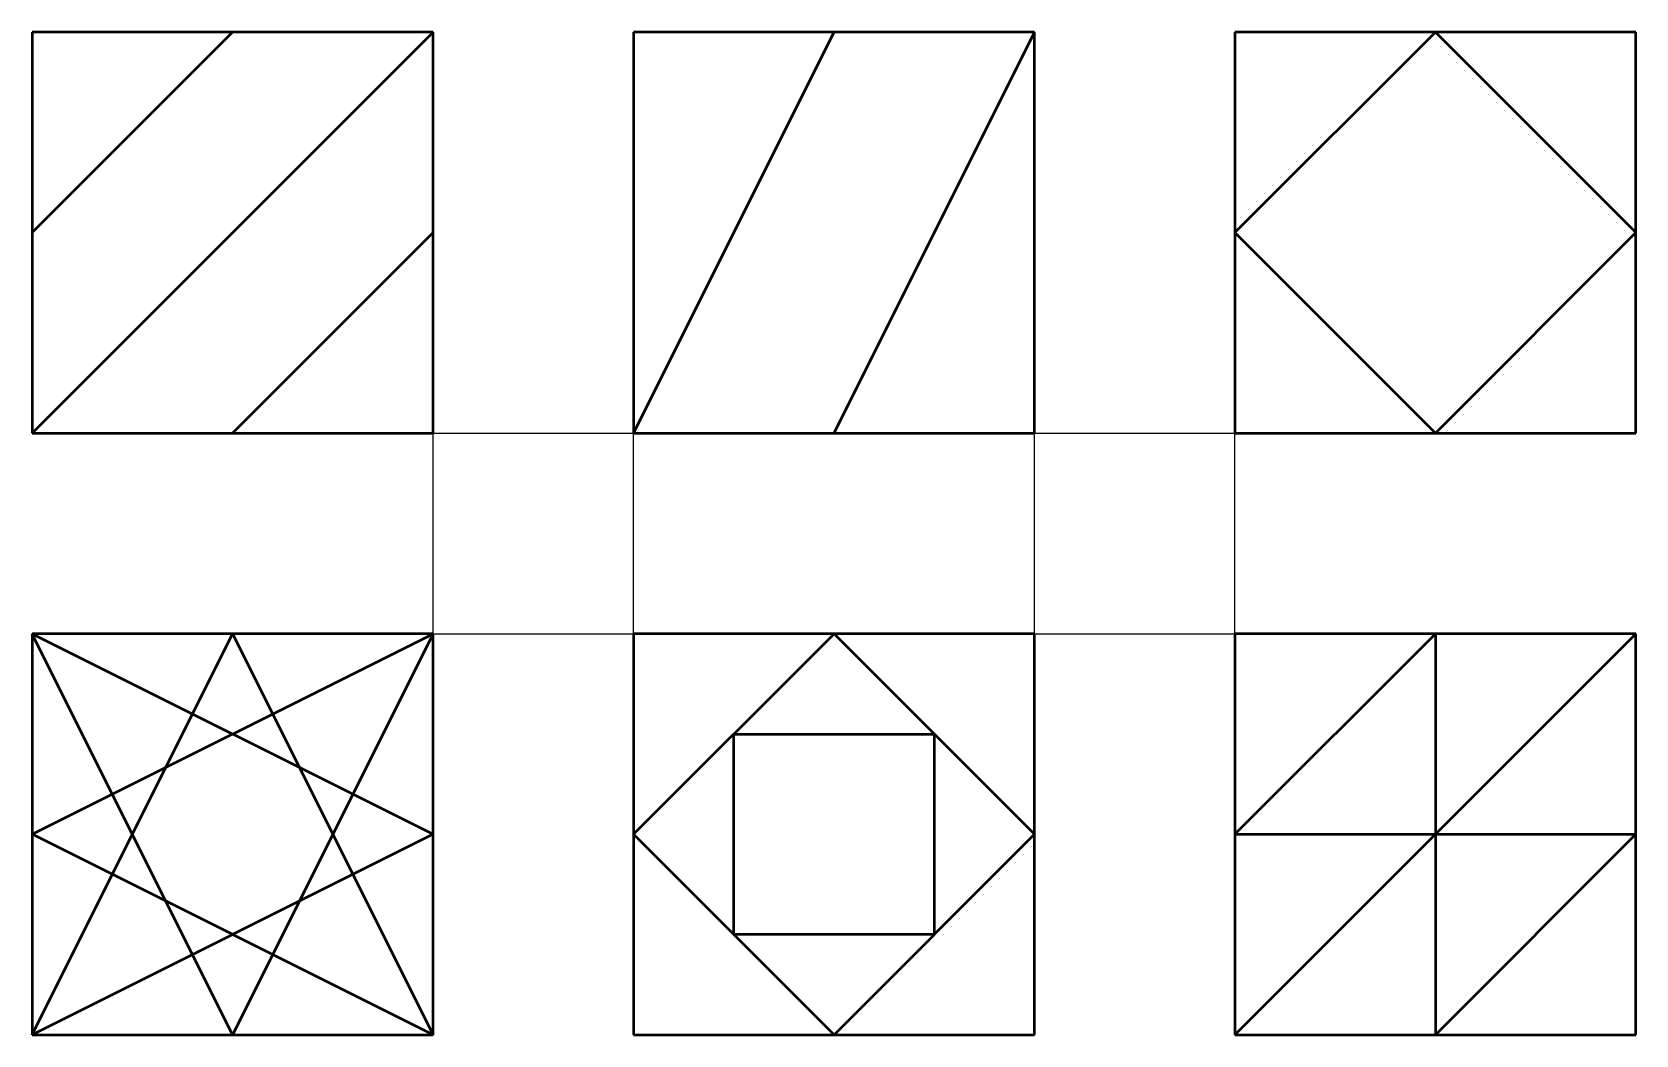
# Model space of a CAD drawing. Header units: millimetres. Extents: x 361 to 561, y -32 to 93.
import ezdxf

# ---------------------------------------------------------------- set-up
doc = ezdxf.new("R2010")
doc.units = ezdxf.units.MM
doc.layers.add('Contornos Visibles', color=7, linetype='Continuous', lineweight=50, true_color=0xffffff)
doc.layers.add('Referencias', color=2, linetype='Continuous', lineweight=25, true_color=0xffff00)

msp = doc.modelspace()

# ---------------------------------------------------------------- linework, layer by layer
at = {"layer": 'Contornos Visibles'}
for p, q in [((411.4, 93.32), (361.4, 93.32)), ((361.4, 93.32), (361.4, 43.32)), ((361.4, 43.32), (411.4, 93.32)), ((386.4, 93.32), (361.4, 68.32)), ((411.4, 43.32), (411.4, 93.32)), ((486.4, 93.32), (436.4, 93.32)), ((436.4, 93.32), (436.4, 43.32)), ((436.4, 43.32), (461.4, 93.32)), ((461.4, 43.32), (486.4, 93.32)), ((486.4, 43.32), (486.4, 93.32)), ((561.4, 93.32), (511.4, 93.32)), ((511.4, 93.32), (511.4, 43.32)), ((561.4, 43.32), (561.4, 93.32)), ((411.4, 68.32), (386.4, 43.32)), ((361.4, 43.32), (411.4, 43.32)), ((436.4, 43.32), (486.4, 43.32)), ((511.4, 43.32), (561.4, 43.32)), ((411.4, 18.32), (361.4, 18.32)), ((361.4, 18.32), (361.4, -31.68)), ((361.4, -31.68), (386.4, 18.32)), ((361.4, -6.68), (411.4, 18.32)), ((386.4, -31.68), (361.4, 18.32)), ((361.4, 18.32), (411.4, -6.68)), ((386.4, 18.32), (411.4, -31.68)), ((411.4, 18.32), (386.4, -31.68)), ((411.4, -31.68), (411.4, 18.32)), ((486.4, 18.32), (436.4, 18.32)), ((436.4, 18.32), (436.4, -31.68)), ((486.4, -31.68), (486.4, 18.32)), ((561.4, 18.32), (511.4, 18.32)), ((511.4, 18.32), (511.4, -31.68)), ((511.4, -31.68), (561.4, 18.32)), ((511.4, -6.68), (536.4, 18.32)), ((536.4, 18.32), (536.4, -31.68)), ((561.4, -31.68), (561.4, 18.32)), ((411.4, -31.68), (361.4, -6.68)), ((411.4, -6.68), (361.4, -31.68)), ((511.4, -6.68), (561.4, -6.68)), ((561.4, -6.68), (536.4, -31.68)), ((361.4, -31.68), (411.4, -31.68)), ((436.4, -31.68), (486.4, -31.68)), ((511.4, -31.68), (561.4, -31.68))]:
    msp.add_line(p, q, dxfattribs=at)
at = {"layer": 'Contornos Visibles', "flags": 128}
for points in [[(511.4, 68.32), (536.4, 93.32), (561.4, 68.32), (536.4, 43.32)], [(436.4, -6.68), (461.4, 18.32), (486.4, -6.68), (461.4, -31.68)], [(448.9, 5.82), (473.9, 5.82), (473.9, -19.18), (448.9, -19.18)]]:
    msp.add_lwpolyline(points, close=True, dxfattribs=at)
at = {"layer": 'Referencias'}
for p, q in [((411.4, 18.32), (411.4, 43.32)), ((411.4, 43.32), (436.4, 43.32)), ((436.4, 18.32), (436.4, 43.32)), ((486.4, 18.32), (486.4, 43.32)), ((486.4, 43.32), (511.4, 43.32)), ((511.4, 18.32), (511.4, 43.32)), ((411.4, 18.32), (436.4, 18.32)), ((486.4, 18.32), (511.4, 18.32))]:
    msp.add_line(p, q, dxfattribs=at)

doc.saveas('drawing.dxf')
